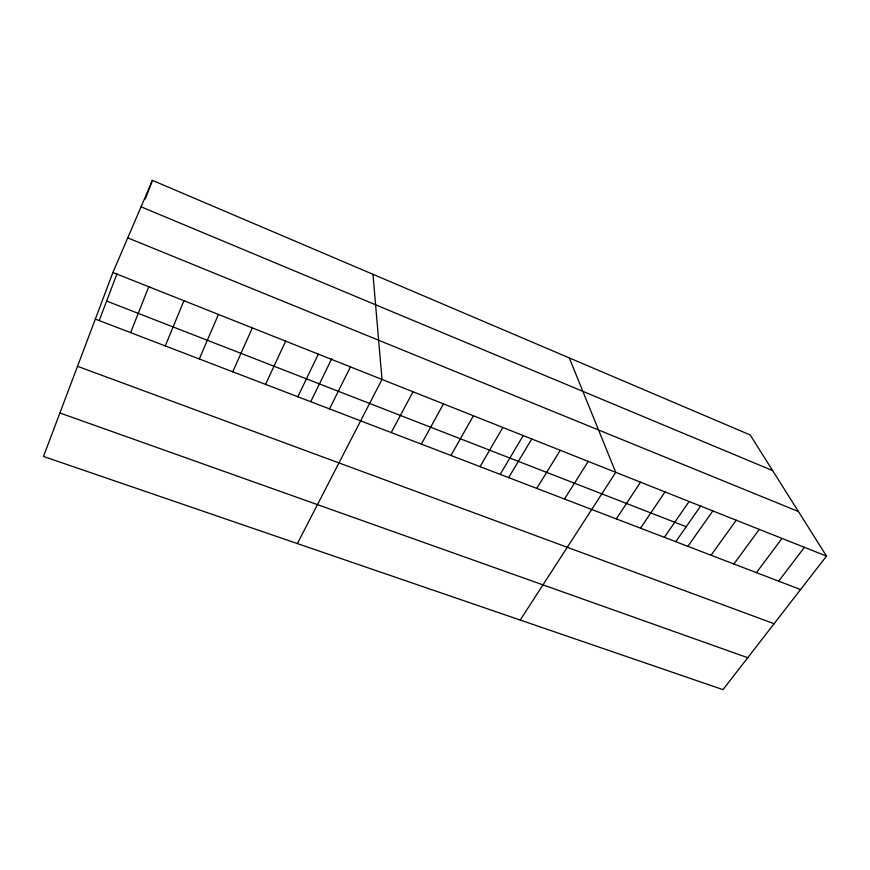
<?xml version="1.0" encoding="UTF-8"?>
<svg xmlns="http://www.w3.org/2000/svg" width="870" height="870" viewBox="0 0 870 870"><rect width="100%" height="100%" fill="white"/><g stroke="black" fill="none" stroke-linecap="round" stroke-linejoin="round"><path stroke-width="1.3" d="M112.915 272.495L43.5 456.456L722.992 689.638L826.5 556.104L750.19 434.956L152.402 180.362L112.915 272.495L826.5 556.104M99.376 320.16L116.939 273.854M145.333 198.991L152.402 180.362M130.63 332.634L148.759 286.741M165.278 345.923L183.929 300.715M199.306 358.973L218.457 314.44M232.725 371.794L252.354 327.914M265.557 384.377L285.643 341.149M297.812 396.753L318.333 354.133M310.927 401.32L331.731 358.744M329.502 408.9L350.447 366.901M297.377 543.576L381.995 379.44L372.98 274.3M391.261 432.586L413 391.761M421.352 444.135L443.461 403.865M450.943 455.478L473.4 415.762M480.044 466.635L502.838 427.464M500.402 474.009L523.12 435.729M508.656 477.608L531.777 438.969M536.801 488.407L560.226 450.279M564.489 499.021L588.218 461.394M520.216 620.049L615.742 472.334L569.295 357.918M616.297 518.89L640.559 482.197M640.505 528.177L665.006 491.92M664.354 537.323L689.094 501.49M676.001 541.379L700.763 505.851M687.876 546.338L712.824 510.929M711.051 555.234L736.227 520.227M733.91 563.999L759.282 529.384M756.443 572.634L782.01 538.421M778.661 581.16L804.413 547.328M59.91 412.978L747.732 657.72M77.517 366.313L774.093 623.714M95.33 319.094L800.563 589.566M106.618 301.053L686.212 526.72M127.759 237.858L798.432 511.538M141.06 206.81L772.647 470.605"/></g></svg>
